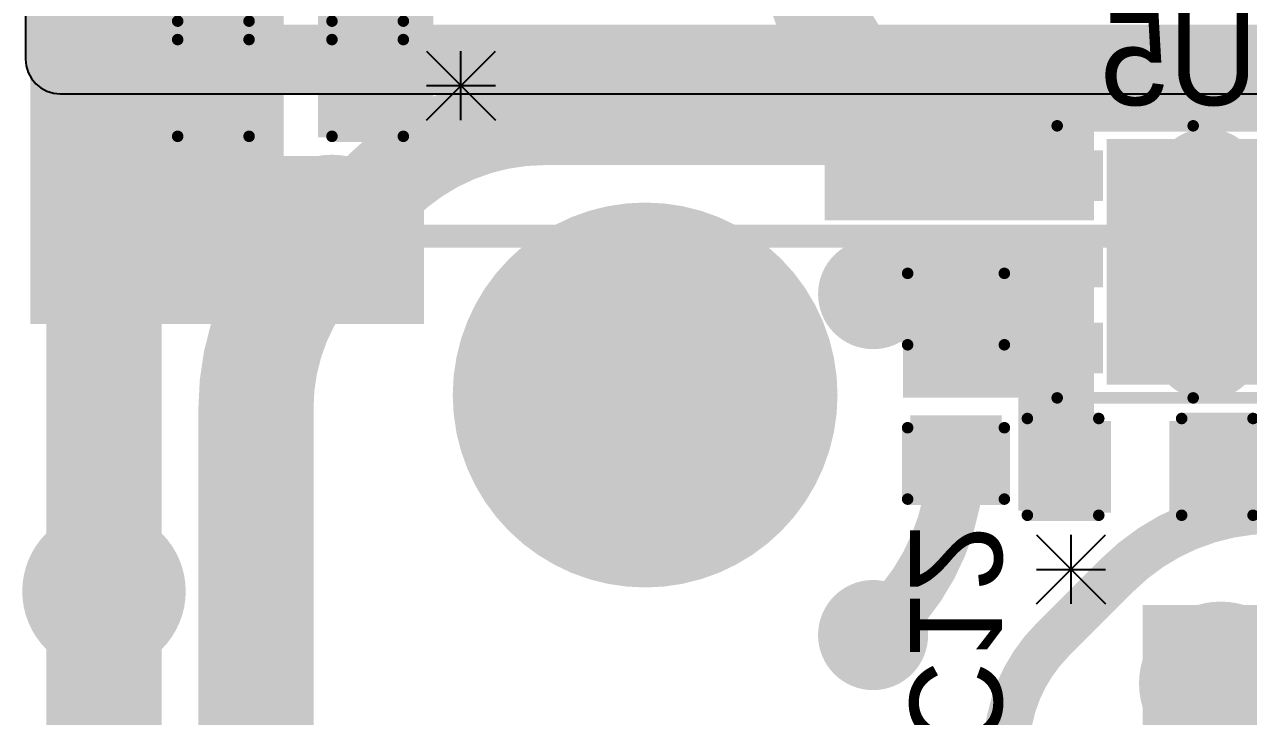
# Model space of a CAD drawing. Header units: millimetres. Extents: x 2.49 to 5.32, y 1.64 to 4.48.
# Drawn here: x 2.908 to 3.44, y 3.41 to 3.71 of the extents above; entities that cross this region are included whole.
import ezdxf

# ---------------------------------------------------------------- set-up
doc = ezdxf.new("R2010")
doc.units = ezdxf.units.MM
doc.header["$MEASUREMENT"] = 0
for name, color, linetype in [('BottomLayer', 5, 'Continuous'), ('BottomOverlay', 54, 'Continuous'), ('BottomPaste', 16, 'Continuous'), ('BottomSolder', 6, 'Continuous'), ('InternalPlane1', 76, 'Continuous'), ('InternalPlane2', 16, 'Continuous'), ('Mechanical2', 216, 'Continuous'), ('MultiLayer', 9, 'Continuous'), ('PadHoleLayer', 156, 'Continuous'), ('TopLayer', 1, 'Continuous'), ('TopOverlay', 2, 'Continuous'), ('TopSolder', 216, 'Continuous'), ('ViaHoleLayer', 16, 'Continuous')]:
    doc.layers.add(name, color=color, linetype=linetype)

# ---------------------------------------------------------------- blocks, each defined once
blk = doc.blocks.new('6_UDFN__3_3__B_3')
at = {"layer": 'BottomLayer'}
for points in [[(0.03543, 0.05118), (-0.03543, 0.05118), (0.03543, -0.05118), (-0.03543, -0.05118)], [(-0.04134, 0.04626), (-0.06496, 0.04626), (-0.04134, 0.02854), (-0.06496, 0.02854)], [(0.06496, 0.04626), (0.04134, 0.04626), (0.06496, 0.02854), (0.04134, 0.02854)], [(-0.04134, 0.00886), (-0.06496, 0.00886), (-0.04134, -0.00886), (-0.06496, -0.00886)], [(0.06496, 0.00886), (0.04134, 0.00886), (0.06496, -0.00886), (0.04134, -0.00886)], [(-0.04134, -0.02854), (-0.06496, -0.02854), (-0.04134, -0.04626), (-0.06496, -0.04626)], [(0.06496, -0.02854), (0.04134, -0.02854), (0.06496, -0.04626), (0.04134, -0.04626)]]:
    blk.add_solid(points, dxfattribs=at)
at = {"layer": 'BottomOverlay', "const_width": 0.005}
for points in [[(0, 0.05906), (-0.05906, 0.05906)], [(0.05906, 0.05906), (0, 0.05906)], [(0, -0.05906), (-0.05906, -0.05906)], [(0.05906, -0.05906), (0, -0.05906)]]:
    blk.add_lwpolyline(points, dxfattribs=at)
at = {"layer": 'BottomOverlay'}
for points, const_width in [([(-0.06031, 0.05906, 1), (-0.05781, 0.05906, 1)], 0.0025), ([(-0.00125, 0.05906, 1), (0.00125, 0.05906, 1)], 0.0025), ([(-0.00125, 0.05906, 1), (0.00125, 0.05906, 1)], 0.0025), ([(0.05781, 0.05906, 1), (0.06031, 0.05906, 1)], 0.0025), ([(-0.07176, -0.039, 1), (-0.07624, -0.039, 1)], 0.01), ([(-0.07874, -0.039, 1), (-0.07374, -0.039, 1)], 0.005), ([(-0.07426, -0.039, 1), (-0.06926, -0.039, 1)], 0.005), ([(-0.06031, -0.05906, 1), (-0.05781, -0.05906, 1)], 0.0025), ([(-0.00125, -0.05906, 1), (0.00125, -0.05906, 1)], 0.0025), ([(-0.00125, -0.05906, 1), (0.00125, -0.05906, 1)], 0.0025), ([(0.05781, -0.05906, 1), (0.06031, -0.05906, 1)], 0.0025)]:
    blk.add_lwpolyline(points, format="xyb", close=True, dxfattribs=dict(at, const_width=const_width))
at = {"layer": 'BottomPaste'}
for points in [[(0.03543, 0.05118), (-0.03543, 0.05118), (0.03543, -0.05118), (-0.03543, -0.05118)], [(-0.04134, 0.04626), (-0.06496, 0.04626), (-0.04134, 0.02854), (-0.06496, 0.02854)], [(0.06496, 0.04626), (0.04134, 0.04626), (0.06496, 0.02854), (0.04134, 0.02854)], [(-0.04134, 0.00886), (-0.06496, 0.00886), (-0.04134, -0.00886), (-0.06496, -0.00886)], [(0.06496, 0.00886), (0.04134, 0.00886), (0.06496, -0.00886), (0.04134, -0.00886)], [(-0.04134, -0.02854), (-0.06496, -0.02854), (-0.04134, -0.04626), (-0.06496, -0.04626)], [(0.06496, -0.02854), (0.04134, -0.02854), (0.06496, -0.04626), (0.04134, -0.04626)]]:
    blk.add_solid(points, dxfattribs=at)
at = {"layer": 'BottomSolder'}
for points in [[(0.0376, 0.05335), (-0.0376, 0.05335), (0.0376, -0.05335), (-0.0376, -0.05335)], [(-0.03917, 0.04843), (-0.06713, 0.04843), (-0.03917, 0.02638), (-0.06713, 0.02638)], [(0.06713, 0.04843), (0.03917, 0.04843), (0.06713, 0.02638), (0.03917, 0.02638)], [(-0.03917, 0.01102), (-0.06713, 0.01102), (-0.03917, -0.01102), (-0.06713, -0.01102)], [(0.06713, 0.01102), (0.03917, 0.01102), (0.06713, -0.01102), (0.03917, -0.01102)], [(-0.03917, -0.02638), (-0.06713, -0.02638), (-0.03917, -0.04843), (-0.06713, -0.04843)], [(0.06713, -0.02638), (0.03917, -0.02638), (0.06713, -0.04843), (0.03917, -0.04843)]]:
    blk.add_solid(points, dxfattribs=at)
blk = doc.blocks.new('5520425_2_23')
at = {"layer": 'BottomLayer'}
blk.add_solid([(-0.1048, 0.045), (-0.0448, 0.045), (-0.1048, 0.105), (-0.0448, 0.105)], dxfattribs=at)
at = {"layer": 'BottomSolder', "const_width": 0.004}
blk.add_lwpolyline([(-0.202, -0.175, 1), (-0.198, -0.175, 1)], format="xyb", close=True, dxfattribs=at)
at = {"layer": 'BottomSolder'}
blk.add_solid([(-0.1088, 0.041), (-0.0408, 0.041), (-0.1088, 0.109), (-0.0408, 0.109)], dxfattribs=at)
at = {"layer": 'InternalPlane1'}
for points, const_width in [([(-0.09256, 0.075, 1), (-0.05704, 0.075, 1)], 0.03552), ([(-0.24178, -0.175, 1), (-0.15822, -0.175, 1)], 0.08355)]:
    blk.add_lwpolyline(points, format="xyb", close=True, dxfattribs=dict(at, const_width=const_width))
at = {"layer": 'InternalPlane2', "const_width": 0.03552}
blk.add_lwpolyline([(-0.09256, 0.075, 1), (-0.05704, 0.075, 1)], format="xyb", close=True, dxfattribs=at)
at = {"layer": 'MultiLayer'}
blk.add_solid([(-0.1048, 0.045), (-0.0448, 0.045), (-0.1048, 0.105), (-0.0448, 0.105)], dxfattribs=at)
at = {"layer": 'PadHoleLayer'}
for points, const_width in [([(-0.08356, 0.075, 1), (-0.06604, 0.075, 1)], 0.01752), ([(-0.23278, -0.175, 1), (-0.16722, -0.175, 1)], 0.06555)]:
    blk.add_lwpolyline(points, format="xyb", close=True, dxfattribs=dict(at, const_width=const_width))
at = {"layer": 'TopLayer'}
blk.add_solid([(-0.1048, 0.045), (-0.0448, 0.045), (-0.1048, 0.105), (-0.0448, 0.105)], dxfattribs=at)
at = {"layer": 'TopOverlay', "const_width": 0.01}
for points in [[(-0.269, -0.427), (-0.269, 0.221)], [(0.269, -0.427), (-0.269, -0.427)]]:
    blk.add_lwpolyline(points, dxfattribs=at)
at = {"layer": 'TopOverlay', "const_width": 0.005}
blk.add_lwpolyline([(-0.2715, -0.427, 1), (-0.2665, -0.427, 1)], format="xyb", close=True, dxfattribs=at)
blk.add_lwpolyline([(-0.2715, -0.427, 1), (-0.2665, -0.427, 1)], format="xyb", close=True, dxfattribs=at)
at = {"layer": 'TopSolder', "const_width": 0.004}
blk.add_lwpolyline([(-0.202, -0.175, 1), (-0.198, -0.175, 1)], format="xyb", close=True, dxfattribs=at)
at = {"layer": 'TopSolder'}
blk.add_solid([(-0.1088, 0.041), (-0.0408, 0.041), (-0.1088, 0.109), (-0.0408, 0.109)], dxfattribs=at)
blk = doc.blocks.new('C__0603_B_29')
at = {"layer": 'BottomLayer'}
for points in [[(-0.015, -0.0175), (-0.015, 0.0175), (-0.045, -0.0175), (-0.045, 0.0175)], [(0.045, -0.0175), (0.045, 0.0175), (0.015, -0.0175), (0.015, 0.0175)]]:
    blk.add_solid(points, dxfattribs=at)
at = {"layer": 'BottomOverlay', "const_width": 0.005}
for points in [[(-0.049, -0.021), (-0.049, 0.021)], [(-0.049, 0.021), (-0.018, 0.021)], [(0.018, 0.021), (0.049, 0.021)], [(0.049, -0.021), (0.049, 0.021)], [(-0.049, -0.021), (-0.018, -0.021)], [(0.018, -0.021), (0.049, -0.021)]]:
    blk.add_lwpolyline(points, dxfattribs=at)
at = {"layer": 'BottomOverlay', "const_width": 0.0025}
for points in [[(-0.05025, 0.021, 1), (-0.04775, 0.021, 1)], [(-0.05025, 0.021, 1), (-0.04775, 0.021, 1)], [(-0.01925, 0.021, 1), (-0.01675, 0.021, 1)], [(0.01675, 0.021, 1), (0.01925, 0.021, 1)], [(0.04775, 0.021, 1), (0.05025, 0.021, 1)], [(0.04775, 0.021, 1), (0.05025, 0.021, 1)], [(-0.05025, -0.021, 1), (-0.04775, -0.021, 1)], [(-0.05025, -0.021, 1), (-0.04775, -0.021, 1)], [(-0.01925, -0.021, 1), (-0.01675, -0.021, 1)], [(0.01675, -0.021, 1), (0.01925, -0.021, 1)], [(0.04775, -0.021, 1), (0.05025, -0.021, 1)], [(0.04775, -0.021, 1), (0.05025, -0.021, 1)]]:
    blk.add_lwpolyline(points, format="xyb", close=True, dxfattribs=at)
at = {"layer": 'BottomPaste'}
for points in [[(-0.015, -0.0175), (-0.015, 0.0175), (-0.045, -0.0175), (-0.045, 0.0175)], [(0.045, -0.0175), (0.045, 0.0175), (0.015, -0.0175), (0.015, 0.0175)]]:
    blk.add_solid(points, dxfattribs=at)
at = {"layer": 'BottomSolder'}
for points in [[(-0.01264, -0.01986), (-0.01264, 0.01986), (-0.04736, -0.01986), (-0.04736, 0.01986)], [(0.04736, -0.01986), (0.04736, 0.01986), (0.01264, -0.01986), (0.01264, 0.01986)]]:
    blk.add_solid(points, dxfattribs=at)
blk = doc.blocks.new('C__0603_B_31')
at = {"layer": 'BottomLayer'}
for points in [[(-0.015, -0.0175), (-0.015, 0.0175), (-0.045, -0.0175), (-0.045, 0.0175)], [(0.045, -0.0175), (0.045, 0.0175), (0.015, -0.0175), (0.015, 0.0175)]]:
    blk.add_solid(points, dxfattribs=at)
at = {"layer": 'BottomOverlay', "const_width": 0.005}
for points in [[(-0.049, -0.021), (-0.049, 0.021)], [(-0.049, 0.021), (-0.018, 0.021)], [(0.018, 0.021), (0.049, 0.021)], [(0.049, -0.021), (0.049, 0.021)], [(-0.049, -0.021), (-0.018, -0.021)], [(0.018, -0.021), (0.049, -0.021)]]:
    blk.add_lwpolyline(points, dxfattribs=at)
at = {"layer": 'BottomOverlay', "const_width": 0.0025}
for points in [[(-0.05025, 0.021, 1), (-0.04775, 0.021, 1)], [(-0.05025, 0.021, 1), (-0.04775, 0.021, 1)], [(-0.01925, 0.021, 1), (-0.01675, 0.021, 1)], [(0.01675, 0.021, 1), (0.01925, 0.021, 1)], [(0.04775, 0.021, 1), (0.05025, 0.021, 1)], [(0.04775, 0.021, 1), (0.05025, 0.021, 1)], [(-0.05025, -0.021, 1), (-0.04775, -0.021, 1)], [(-0.05025, -0.021, 1), (-0.04775, -0.021, 1)], [(-0.01925, -0.021, 1), (-0.01675, -0.021, 1)], [(0.01675, -0.021, 1), (0.01925, -0.021, 1)], [(0.04775, -0.021, 1), (0.05025, -0.021, 1)], [(0.04775, -0.021, 1), (0.05025, -0.021, 1)]]:
    blk.add_lwpolyline(points, format="xyb", close=True, dxfattribs=at)
at = {"layer": 'BottomPaste'}
for points in [[(-0.015, -0.0175), (-0.015, 0.0175), (-0.045, -0.0175), (-0.045, 0.0175)], [(0.045, -0.0175), (0.045, 0.0175), (0.015, -0.0175), (0.015, 0.0175)]]:
    blk.add_solid(points, dxfattribs=at)
at = {"layer": 'BottomSolder'}
for points in [[(-0.01264, -0.01986), (-0.01264, 0.01986), (-0.04736, -0.01986), (-0.04736, 0.01986)], [(0.04736, -0.01986), (0.04736, 0.01986), (0.01264, -0.01986), (0.01264, 0.01986)]]:
    blk.add_solid(points, dxfattribs=at)
blk = doc.blocks.new('C__0603_B_107')
at = {"layer": 'BottomLayer'}
for points in [[(-0.015, -0.0175), (-0.015, 0.0175), (-0.045, -0.0175), (-0.045, 0.0175)], [(0.045, -0.0175), (0.045, 0.0175), (0.015, -0.0175), (0.015, 0.0175)]]:
    blk.add_solid(points, dxfattribs=at)
at = {"layer": 'BottomOverlay', "const_width": 0.005}
for points in [[(-0.049, -0.021), (-0.049, 0.021)], [(-0.018, 0.021), (-0.049, 0.021)], [(0.049, 0.021), (0.018, 0.021)], [(0.049, -0.021), (0.049, 0.021)], [(-0.018, -0.021), (-0.049, -0.021)], [(0.049, -0.021), (0.018, -0.021)]]:
    blk.add_lwpolyline(points, dxfattribs=at)
at = {"layer": 'BottomOverlay', "const_width": 0.0025}
for points in [[(-0.05025, 0.021, 1), (-0.04775, 0.021, 1)], [(-0.05025, 0.021, 1), (-0.04775, 0.021, 1)], [(-0.01925, 0.021, 1), (-0.01675, 0.021, 1)], [(0.01675, 0.021, 1), (0.01925, 0.021, 1)], [(0.04775, 0.021, 1), (0.05025, 0.021, 1)], [(0.04775, 0.021, 1), (0.05025, 0.021, 1)], [(-0.05025, -0.021, 1), (-0.04775, -0.021, 1)], [(-0.05025, -0.021, 1), (-0.04775, -0.021, 1)], [(-0.01925, -0.021, 1), (-0.01675, -0.021, 1)], [(0.01675, -0.021, 1), (0.01925, -0.021, 1)], [(0.04775, -0.021, 1), (0.05025, -0.021, 1)], [(0.04775, -0.021, 1), (0.05025, -0.021, 1)]]:
    blk.add_lwpolyline(points, format="xyb", close=True, dxfattribs=at)
at = {"layer": 'BottomPaste'}
for points in [[(-0.015, -0.0175), (-0.015, 0.0175), (-0.045, -0.0175), (-0.045, 0.0175)], [(0.045, -0.0175), (0.045, 0.0175), (0.015, -0.0175), (0.015, 0.0175)]]:
    blk.add_solid(points, dxfattribs=at)
at = {"layer": 'BottomSolder'}
for points in [[(-0.01264, -0.01986), (-0.01264, 0.01986), (-0.04736, -0.01986), (-0.04736, 0.01986)], [(0.04736, -0.01986), (0.04736, 0.01986), (0.01264, -0.01986), (0.01264, 0.01986)]]:
    blk.add_solid(points, dxfattribs=at)
blk = doc.blocks.new('C___0603_B_109')
at = {"layer": 'BottomLayer'}
for points in [[(-0.015, -0.0175), (-0.015, 0.0175), (-0.045, -0.0175), (-0.045, 0.0175)], [(0.045, -0.0175), (0.045, 0.0175), (0.015, -0.0175), (0.015, 0.0175)]]:
    blk.add_solid(points, dxfattribs=at)
at = {"layer": 'BottomOverlay', "const_width": 0.005}
for points in [[(-0.049, -0.021), (-0.049, 0.021)], [(-0.049, 0.021), (-0.018, 0.021)], [(0.018, 0.021), (0.049, 0.021)], [(0.049, -0.021), (0.049, 0.021)], [(-0.049, -0.021), (-0.018, -0.021)], [(0.018, -0.021), (0.049, -0.021)]]:
    blk.add_lwpolyline(points, dxfattribs=at)
at = {"layer": 'BottomOverlay', "const_width": 0.0025}
for points in [[(-0.05025, 0.021, 1), (-0.04775, 0.021, 1)], [(-0.05025, 0.021, 1), (-0.04775, 0.021, 1)], [(-0.01925, 0.021, 1), (-0.01675, 0.021, 1)], [(0.01675, 0.021, 1), (0.01925, 0.021, 1)], [(0.04775, 0.021, 1), (0.05025, 0.021, 1)], [(0.04775, 0.021, 1), (0.05025, 0.021, 1)], [(-0.05025, -0.021, 1), (-0.04775, -0.021, 1)], [(-0.05025, -0.021, 1), (-0.04775, -0.021, 1)], [(-0.01925, -0.021, 1), (-0.01675, -0.021, 1)], [(0.01675, -0.021, 1), (0.01925, -0.021, 1)], [(0.04775, -0.021, 1), (0.05025, -0.021, 1)], [(0.04775, -0.021, 1), (0.05025, -0.021, 1)]]:
    blk.add_lwpolyline(points, format="xyb", close=True, dxfattribs=at)
at = {"layer": 'BottomPaste'}
for points in [[(-0.015, -0.0175), (-0.015, 0.0175), (-0.045, -0.0175), (-0.045, 0.0175)], [(0.045, -0.0175), (0.045, 0.0175), (0.015, -0.0175), (0.015, 0.0175)]]:
    blk.add_solid(points, dxfattribs=at)
at = {"layer": 'BottomSolder'}
for points in [[(-0.01264, -0.01986), (-0.01264, 0.01986), (-0.04736, -0.01986), (-0.04736, 0.01986)], [(0.04736, -0.01986), (0.04736, 0.01986), (0.01264, -0.01986), (0.01264, 0.01986)]]:
    blk.add_solid(points, dxfattribs=at)

msp = doc.modelspace()

# ---------------------------------------------------------------- linework, layer by layer
at = {"layer": 'BottomLayer'}
for points, const_width in [([(3.054, 3.68249), (3.054, 3.73249)], 0.025), ([(3.416, 3.607), (3.46915, 3.607)], 0.015), ([(3.30114, 3.583), (3.313, 3.583)], 0.025), ([(3.313, 3.52242), (3.313, 3.523)], 0.025), ([(3.423, 3.518), (3.44186, 3.518)], 0.025), ([(2.943, 2.91142), (2.943, 3.464)], 0.05), ([(3.277, 3.445), (3.28371, 3.45171)], 0.025)]:
    msp.add_lwpolyline(points, dxfattribs=dict(at, const_width=const_width))
for points, const_width in [([(3.27325, 3.669, 1), (3.30475, 3.669, 1)], 0.0315), ([(3.04775, 3.68249, 1), (3.06025, 3.68249, 1)], 0.0125), ([(3.41609, 3.641, 1), (3.42791, 3.641, 1)], 0.01181), ([(3.02625, 3.618, 1), (3.05775, 3.618, 1)], 0.0315), ([(3.41225, 3.607, 1), (3.41975, 3.607, 1)], 0.0075), ([(3.27075, 3.593, 1), (3.28325, 3.593, 1)], 0.0125), ([(3.27257, 3.593, 1), (3.28143, 3.593, 1)], 0.00886), ([(3.29489, 3.583, 1), (3.30739, 3.583, 1)], 0.0125), ([(3.29489, 3.583, 1), (3.30739, 3.583, 1)], 0.0125), ([(3.30675, 3.583, 1), (3.31925, 3.583, 1)], 0.0125), ([(3.41609, 3.571, 1), (3.42791, 3.571, 1)], 0.01181), ([(3.30675, 3.523, 1), (3.31925, 3.523, 1)], 0.0125), ([(3.30675, 3.52242, 1), (3.31925, 3.52242, 1)], 0.0125), ([(3.30675, 3.52242, 1), (3.31925, 3.52242, 1)], 0.0125), ([(3.41675, 3.518, 1), (3.42925, 3.518, 1)], 0.0125), ([(3.43561, 3.518, 1), (3.44811, 3.518, 1)], 0.0125), ([(3.43561, 3.518, 1), (3.44811, 3.518, 1)], 0.0125), ([(2.92725, 3.464, 1), (2.95875, 3.464, 1)], 0.0315), ([(2.9305, 3.464, 1), (2.9555, 3.464, 1)], 0.025), ([(3.27746, 3.45171, 1), (3.28996, 3.45171, 1)], 0.0125), ([(3.27746, 3.45171, 1), (3.28996, 3.45171, 1)], 0.0125), ([(3.27075, 3.445, 1), (3.28325, 3.445, 1)], 0.0125), ([(3.27257, 3.445, 1), (3.28143, 3.445, 1)], 0.00886)]:
    msp.add_lwpolyline(points, format="xyb", close=True, dxfattribs=dict(at, const_width=const_width))
at = {"layer": 'BottomLayer', "const_width": 0.025}
for points in [[(3.30114, 3.583, -0.198912), (3.277, 3.593)], [(3.466, 3.528, -0.198912), (3.44186, 3.518)], [(3.313, 3.52242, -0.198912), (3.28371, 3.45171)]]:
    msp.add_lwpolyline(points, format="xyb", dxfattribs=at)
at = {"layer": 'BottomLayer'}
for points in [[(2.911, 3.58), (3.021, 3.58), (2.911, 3.808), (3.021, 3.808)], [(3.036, 3.661), (3.086, 3.661), (3.036, 3.741), (3.086, 3.741)], [(3.256, 3.625), (3.373, 3.625), (3.256, 3.708), (3.373, 3.708)], [(3.33, 3.666), (3.463, 3.666), (3.33, 3.708), (3.463, 3.708)], [(2.948, 3.58), (3.082, 3.58), (2.948, 3.653), (3.082, 3.653)], [(3.29, 3.548), (3.373, 3.548), (3.29, 3.617), (3.373, 3.617)], [(3.34, 3.499), (3.373, 3.499), (3.34, 3.556), (3.373, 3.556)]]:
    msp.add_solid(points, dxfattribs=at)
at = {"layer": 'BottomOverlay'}
for p, q in [((3.083, 3.69849), (3.11299, 3.6685)), ((3.083, 3.6685), (3.11299, 3.69849)), ((3.098, 3.6685), (3.098, 3.69849)), ((3.083, 3.68349), (3.11299, 3.68349)), ((3.348, 3.48849), (3.37799, 3.4585)), ((3.348, 3.4585), (3.37799, 3.48849)), ((3.363, 3.4585), (3.363, 3.48849)), ((3.348, 3.47349), (3.37799, 3.47349))]:
    msp.add_line(p, q, dxfattribs=at)
at = {"layer": 'BottomSolder'}
for points, const_width in [([(3.27125, 3.669, 1), (3.30675, 3.669, 1)], 0.0355), ([(3.02425, 3.618, 1), (3.05975, 3.618, 1)], 0.0355), ([(3.41409, 3.641, 1), (3.42991, 3.641, 1)], 0.01581), ([(3.27057, 3.593, 1), (3.28343, 3.593, 1)], 0.01286), ([(3.41409, 3.571, 1), (3.42991, 3.571, 1)], 0.01581), ([(2.92525, 3.464, 1), (2.96075, 3.464, 1)], 0.0355), ([(3.27057, 3.445, 1), (3.28343, 3.445, 1)], 0.01286)]:
    msp.add_lwpolyline(points, format="xyb", close=True, dxfattribs=dict(at, const_width=const_width))
at = {"layer": 'InternalPlane1'}
for p, q in [((2.90893, 3.894), (2.90893, 3.695)), ((2.90893, 3.695), (2.90922, 3.69206)), ((2.90922, 3.69206), (2.91007, 3.68923)), ((2.91007, 3.68923), (2.91147, 3.68663)), ((2.91147, 3.68663), (2.91334, 3.68434)), ((2.91334, 3.68434), (2.91563, 3.68247)), ((2.91563, 3.68247), (2.91823, 3.68107)), ((2.91823, 3.68107), (2.92106, 3.68022)), ((2.92106, 3.68022), (2.924, 3.67993)), ((2.924, 3.67993), (3.61993, 3.67993))]:
    msp.add_line(p, q, dxfattribs=at)
at = {"layer": 'InternalPlane1', "const_width": 0.03}
for points in [[(2.924, 3.695), (2.924, 3.894)], [(2.924, 3.695), (3.584, 3.695)]]:
    msp.add_lwpolyline(points, dxfattribs=at)
at = {"layer": 'InternalPlane1'}
for points, const_width in [([(2.9165, 3.695, 1), (2.9315, 3.695, 1)], 0.015), ([(2.9165, 3.695, 1), (2.9315, 3.695, 1)], 0.015), ([(3.27213, 3.669, 1), (3.30587, 3.669, 1)], 0.03375), ([(3.41005, 3.641, 1), (3.43395, 3.641, 1)], 0.02391), ([(3.02513, 3.618, 1), (3.05887, 3.618, 1)], 0.03375), ([(3.41005, 3.571, 1), (3.43395, 3.571, 1)], 0.02391), ([(2.92613, 3.464, 1), (2.95987, 3.464, 1)], 0.03375), ([(3.26505, 3.445, 1), (3.28895, 3.445, 1)], 0.02391)]:
    msp.add_lwpolyline(points, format="xyb", close=True, dxfattribs=dict(at, const_width=const_width))
at = {"layer": 'InternalPlane2'}
for points, const_width in [([(3.27213, 3.669, 1), (3.30587, 3.669, 1)], 0.03375), ([(3.02513, 3.618, 1), (3.05887, 3.618, 1)], 0.03375), ([(3.26505, 3.593, 1), (3.28895, 3.593, 1)], 0.02391), ([(2.92613, 3.464, 1), (2.95987, 3.464, 1)], 0.03375)]:
    msp.add_lwpolyline(points, format="xyb", close=True, dxfattribs=dict(at, const_width=const_width))
at = {"layer": 'Mechanical2', "const_width": 0.015}
msp.add_lwpolyline([(5.30364, 3.062, 1), (2.50836, 3.062, 1)], format="xyb", close=True, dxfattribs=at)
at = {"layer": 'MultiLayer'}
for points, const_width in [([(3.27325, 3.669, 1), (3.30475, 3.669, 1)], 0.0315), ([(3.41609, 3.641, 1), (3.42791, 3.641, 1)], 0.01181), ([(3.02625, 3.618, 1), (3.05775, 3.618, 1)], 0.0315), ([(3.27257, 3.593, 1), (3.28143, 3.593, 1)], 0.00886), ([(3.41609, 3.571, 1), (3.42791, 3.571, 1)], 0.01181), ([(2.92725, 3.464, 1), (2.95875, 3.464, 1)], 0.0315), ([(3.27257, 3.445, 1), (3.28143, 3.445, 1)], 0.00886)]:
    msp.add_lwpolyline(points, format="xyb", close=True, dxfattribs=dict(at, const_width=const_width))
at = {"layer": 'TopLayer'}
for points, const_width in [([(3.27629, 3.68171, -0.198912), (3.247, 3.75242)], 0.04), ([(2.993, 3.7366, -0.198912), (2.965, 3.669)], 0.05), ([(2.943, 3.61589, -0.198912), (2.965, 3.669)], 0.05), ([(3.06371, 3.63971, -0.198912), (3.13442, 3.669)], 0.04), ([(3.009, 3.54358, -0.198912), (3.03829, 3.61429)], 0.05), ([(3.383, 3.471, -0.198912), (3.4506, 3.499)], 0.02), ([(3.33487, 3.39439, -0.198912), (3.355, 3.443)], 0.02)]:
    msp.add_lwpolyline(points, format="xyb", dxfattribs=dict(at, const_width=const_width))
for points, const_width in [([(3.26629, 3.68171, 1), (3.28629, 3.68171, 1)], 0.02), ([(3.27325, 3.669, 1), (3.30475, 3.669, 1)], 0.0315), ([(2.9525, 3.669, 1), (2.9775, 3.669, 1)], 0.025), ([(2.9525, 3.669, 1), (2.9775, 3.669, 1)], 0.025), ([(3.12442, 3.669, 1), (3.14442, 3.669, 1)], 0.02), ([(3.12442, 3.669, 1), (3.14442, 3.669, 1)], 0.02), ([(3.279, 3.669, 1), (3.299, 3.669, 1)], 0.02), ([(3.05371, 3.63971, 1), (3.07371, 3.63971, 1)], 0.02), ([(3.41609, 3.641, 1), (3.42791, 3.641, 1)], 0.01181), ([(3.02625, 3.618, 1), (3.05775, 3.618, 1)], 0.0315), ([(3.0295, 3.618, 1), (3.0545, 3.618, 1)], 0.025), ([(2.9305, 3.61589, 1), (2.9555, 3.61589, 1)], 0.025), ([(2.9305, 3.61589, 1), (2.9555, 3.61589, 1)], 0.025), ([(3.02579, 3.61429, 1), (3.05079, 3.61429, 1)], 0.025), ([(3.02579, 3.61429, 1), (3.05079, 3.61429, 1)], 0.025), ([(3.27257, 3.593, 1), (3.28143, 3.593, 1)], 0.00886), ([(3.41609, 3.571, 1), (3.42791, 3.571, 1)], 0.01181), ([(2.9965, 3.54358, 1), (3.0215, 3.54358, 1)], 0.025), ([(2.9965, 3.54358, 1), (3.0215, 3.54358, 1)], 0.025), ([(2.92725, 3.464, 1), (2.95875, 3.464, 1)], 0.0315), ([(2.9305, 3.465, 1), (2.9555, 3.465, 1)], 0.025), ([(3.378, 3.471, 1), (3.388, 3.471, 1)], 0.01), ([(3.378, 3.471, 1), (3.388, 3.471, 1)], 0.01), ([(3.27257, 3.445, 1), (3.28143, 3.445, 1)], 0.00886), ([(3.35, 3.443, 1), (3.36, 3.443, 1)], 0.01), ([(3.35, 3.443, 1), (3.36, 3.443, 1)], 0.01)]:
    msp.add_lwpolyline(points, format="xyb", close=True, dxfattribs=dict(at, const_width=const_width))
for points, const_width in [([(3.13442, 3.669), (3.289, 3.669)], 0.04), ([(3.03829, 3.61429), (3.042, 3.618)], 0.05), ([(2.943, 3.465), (2.943, 3.61589)], 0.05), ([(3.009, 2.189), (3.009, 3.54358)], 0.05), ([(3.355, 3.443), (3.383, 3.471)], 0.02)]:
    msp.add_lwpolyline(points, dxfattribs=dict(at, const_width=const_width))
at = {"layer": 'TopSolder'}
for points, const_width in [([(3.27125, 3.669, 1), (3.30675, 3.669, 1)], 0.0355), ([(3.02425, 3.618, 1), (3.05975, 3.618, 1)], 0.0355), ([(3.41409, 3.641, 1), (3.42991, 3.641, 1)], 0.01581), ([(3.27057, 3.593, 1), (3.28343, 3.593, 1)], 0.01286), ([(3.41409, 3.571, 1), (3.42991, 3.571, 1)], 0.01581), ([(2.92525, 3.464, 1), (2.96075, 3.464, 1)], 0.0355), ([(3.27057, 3.445, 1), (3.28343, 3.445, 1)], 0.01286)]:
    msp.add_lwpolyline(points, format="xyb", close=True, dxfattribs=dict(at, const_width=const_width))
at = {"layer": 'ViaHoleLayer'}
for points, const_width in [([(3.28113, 3.669, 1), (3.29687, 3.669, 1)], 0.01575), ([(3.41905, 3.641, 1), (3.42495, 3.641, 1)], 0.00591), ([(3.03413, 3.618, 1), (3.04987, 3.618, 1)], 0.01575), ([(3.27405, 3.593, 1), (3.27995, 3.593, 1)], 0.00591), ([(3.41905, 3.571, 1), (3.42495, 3.571, 1)], 0.00591), ([(2.93513, 3.464, 1), (2.95087, 3.464, 1)], 0.01575), ([(3.27405, 3.445, 1), (3.27995, 3.445, 1)], 0.00591)]:
    msp.add_lwpolyline(points, format="xyb", close=True, dxfattribs=dict(at, const_width=const_width))

# ---------------------------------------------------------------- block references
for name, p, rotation in [('C___0603_B_109', (3.024, 3.73249), 360), ('C__0603_B_31', (3.024, 3.68249), 360), ('6_UDFN__3_3__B_3', (3.416, 3.607), 180), ('5520425_2_23', (3.353, 3.3492), 270), ('C__0603_B_107', (3.313, 3.553), 270), ('C__0603_B_29', (3.393, 3.518), 360)]:
    msp.add_blockref(name, p, dxfattribs=dict(rotation=rotation))

# ---------------------------------------------------------------- texts
at = {"layer": 'BottomOverlay', "text_generation_flag": 2}
msp.add_text('U5', height=0.04, dxfattribs=at).set_placement((3.444, 3.675))
msp.add_text('C12', height=0.04, rotation=270, dxfattribs=at).set_placement((3.293, 3.395))

doc.saveas('drawing.dxf')
